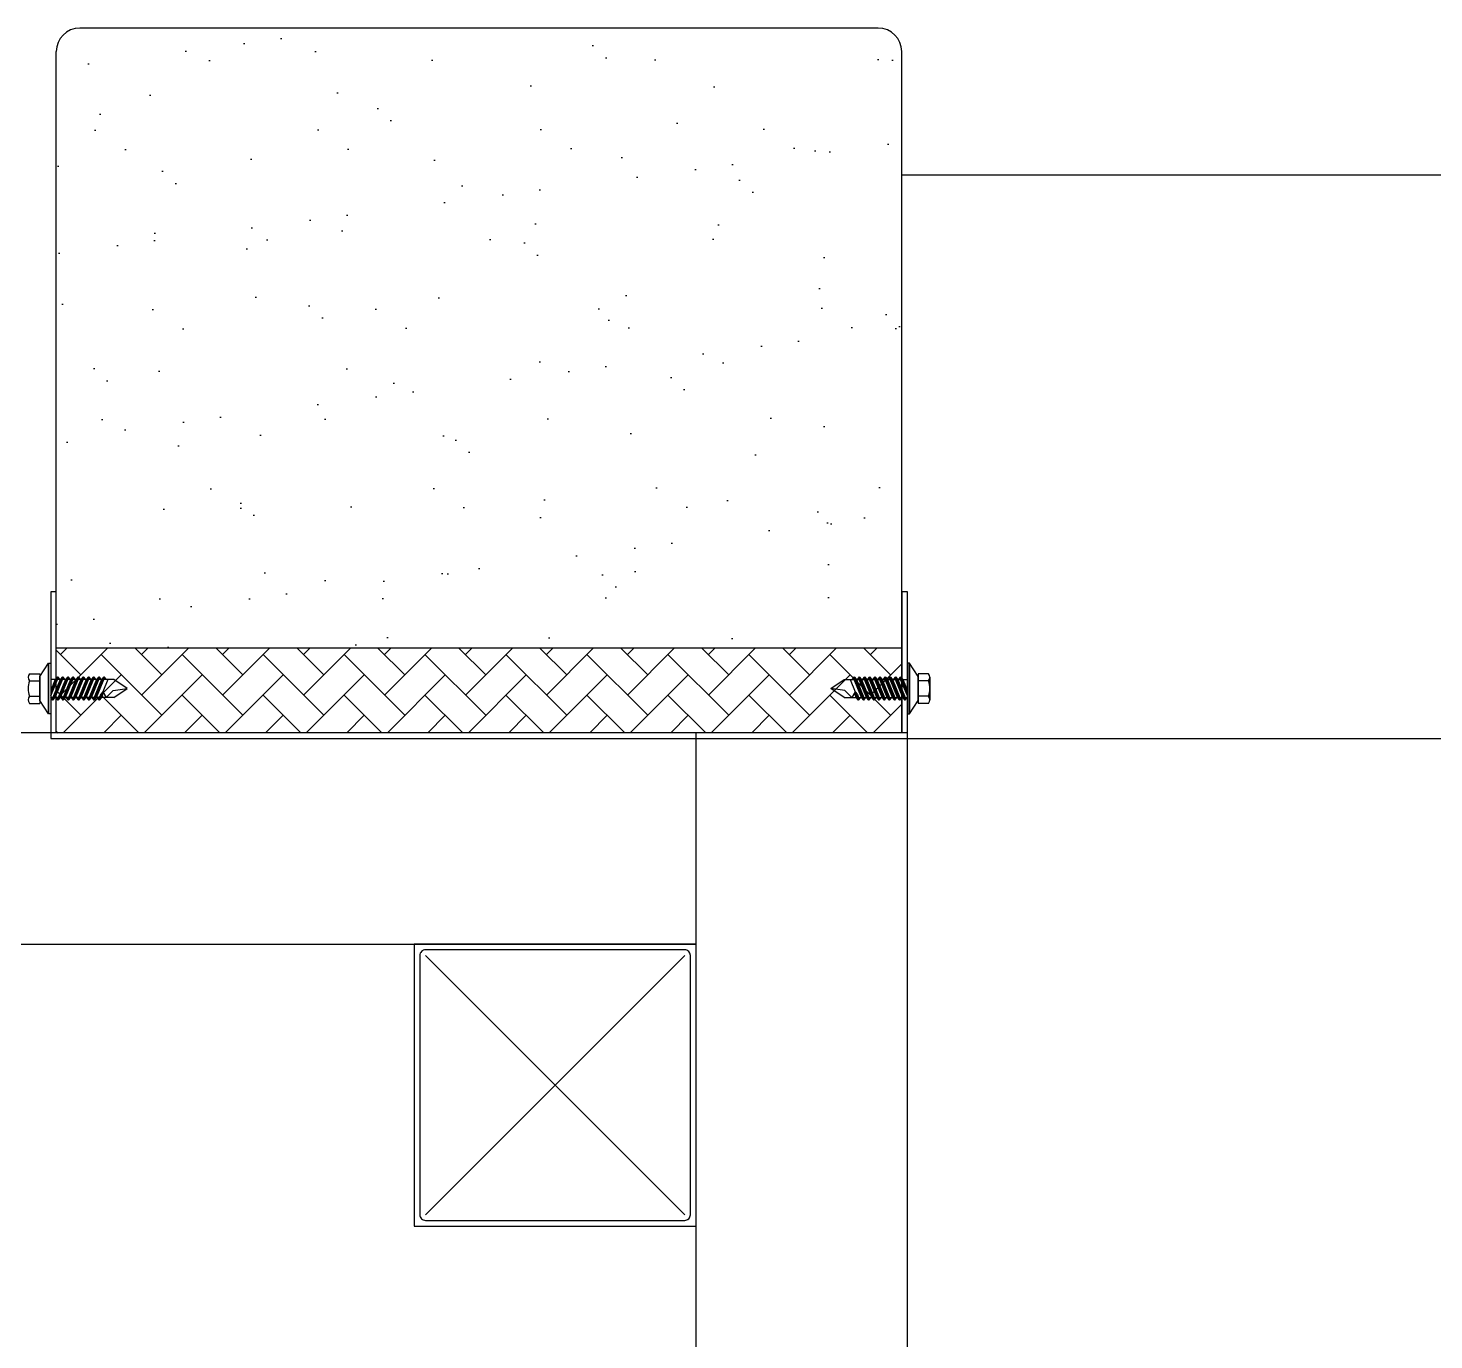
# Model space of a CAD drawing. Header units: millimetres. Extents: x 1448 to 104164, y -19509 to -89.
# Drawn here: x 23112.6 to 23611.4, y -11861.9 to -11396.6 of the extents above; entities that cross this region are included whole.
import ezdxf

# ---------------------------------------------------------------- set-up
doc = ezdxf.new("R2010")
doc.units = ezdxf.units.MM
doc.header["$LTSCALE"] = 60
doc.header["$MEASUREMENT"] = 0
doc.layers.get('0').update_dxf_attribs({"linetype": 'CONTINUOUS'})
for name, color, linetype in [('8', 8, 'CONTINUOUS'), ('BOLT', 8, 'CONTINUOUS'), ('dockseal', 50, 'CONTINUOUS'), ('FIN(패널-T75 글라스울)', 6, 'CONTINUOUS'), ('OVERHEAD DOOR - ETC', 252, 'CONTINUOUS'), ('오버헤드 FR', 7, 'CONTINUOUS'), ('외형선', 3, 'CONTINUOUS')]:
    doc.layers.add(name, color=color, linetype=linetype)

msp = doc.modelspace()

# ---------------------------------------------------------------- hatches: boundary and pattern name
at = {"ltscale": 0.002}
h = msp.add_hatch(dxfattribs=at)
h.set_pattern_fill('AR-SAND', color=8, angle=180, style=0)
h.set_pattern_definition([(217.5, (21398669.383, -50966456.848), (1.600031296, -48.941323733), [0, -38.608, 0, -43.18, 0, -41.275]), (187.5, (21398669.38, -50966456.85), (-44.95232831, -71.68251006), [0, -20.828, 0, -34.798, 0, -13.335]), (147.5, (21398700.625, -50966456.848), (-79.099237024, -0.143718468), [0, -12.7, 0, -45.72, 0, -59.69]), (137.5, (21398700.625, -50966456.85), (-76.35564525, -22.292932326), [0, -6.35, 0, -29.972, 0, -34.29])])
h.paths.add_polyline_path([(23414.25, -11396.56, -0.414214), (23422.59, -11404.89), (23422.59, -11616.56), (23122.59, -11616.56), (23122.59, -11404.89, -0.414214), (23130.92, -11396.56)])
h = msp.add_hatch(dxfattribs=at)
h.set_pattern_fill('AR-HBONE', color=8, scale=0.1, angle=180, style=0)
h.set_pattern_definition([(225, (21397735.738, -50966332.019), (-7e-15, -14.3684097937), [30.48, -10.16]), (315, (21397728.554, -50966339.203), (-7e-15, -14.3684097937), [30.48, -10.16])])
h.paths.add_polyline_path([(23422.59, -11616.56), (23122.59, -11616.56), (23122.59, -11646.56), (23422.59, -11646.56)])

# ---------------------------------------------------------------- linework, layer by layer
at = {"color": 8, "ltscale": 0.002, "elevation": 25.1}
msp.add_lwpolyline([(23122.59, -11596.56), (23120.59, -11596.56), (23120.59, -11648.56), (23424.59, -11648.56), (23424.59, -11596.56), (23422.59, -11596.56), (23422.59, -11646.56), (23122.59, -11646.56)], close=True, dxfattribs=at)
at = {"color": 8, "elevation": 25.1}
msp.add_lwpolyline([(23422.59, -11616.56), (23422.59, -11646.56), (23122.59, -11646.56), (23122.59, -11616.56)], dxfattribs=at)
at = {"layer": '8'}
for p, q in [((23422.59, -11448.56, 25.1), (25726.92, -11448.56, 25.1)), ((23422.59, -11448.56, 25.1), (25726.92, -11448.56, 25.1)), ((23424.59, -11648.56, 25.1), (25724.59, -11648.56, 25.1)), ((23424.59, -11648.56, 25.1), (25724.59, -11648.56, 25.1))]:
    msp.add_line(p, q, dxfattribs=at)
at = {"layer": 'BOLT', "color": 8}
for p, q in [((23113.09, -11625.61, 25.1), (23116.79, -11625.61, 25.1)), ((23116.79, -11625.61, 25.1), (23116.79, -11636.11, 25.1)), ((23122.99, -11626.71, 25.1), (23120.59, -11632.61, 25.1)), ((23122.18, -11627.71, 25.1), (23120.59, -11627.71, 25.1)), ((23124.82, -11626.71, 25.1), (23121.4, -11635.01, 25.1)), ((23124.82, -11626.71, 25.1), (23121.4, -11635.01, 25.1)), ((23124.01, -11627.71, 25.1), (23122.99, -11627.71, 25.1)), ((23126.65, -11626.71, 25.1), (23123.23, -11635.01, 25.1)), ((23126.65, -11626.71, 25.1), (23123.23, -11635.01, 25.1)), ((23125.85, -11627.71, 25.1), (23124.82, -11627.71, 25.1)), ((23128.48, -11626.71, 25.1), (23125.07, -11635.01, 25.1)), ((23128.48, -11626.71, 25.1), (23125.07, -11635.01, 25.1)), ((23127.68, -11627.71, 25.1), (23126.65, -11627.71, 25.1)), ((23130.32, -11626.71, 25.1), (23126.9, -11635.01, 25.1)), ((23130.32, -11626.71, 25.1), (23126.9, -11635.01, 25.1)), ((23129.51, -11627.71, 25.1), (23128.48, -11627.71, 25.1)), ((23132.15, -11626.71, 25.1), (23128.73, -11635.01, 25.1)), ((23132.15, -11626.71, 25.1), (23128.73, -11635.01, 25.1)), ((23131.35, -11627.71, 25.1), (23130.32, -11627.71, 25.1)), ((23133.98, -11626.71, 25.1), (23130.57, -11635.01, 25.1)), ((23133.98, -11626.71, 25.1), (23130.57, -11635.01, 25.1)), ((23133.18, -11627.71, 25.1), (23132.15, -11627.71, 25.1)), ((23135.82, -11626.71, 25.1), (23132.4, -11635.01, 25.1)), ((23135.82, -11626.71, 25.1), (23132.4, -11635.01, 25.1)), ((23135.01, -11627.71, 25.1), (23133.98, -11627.71, 25.1)), ((23137.65, -11626.71, 25.1), (23134.23, -11635.01, 25.1)), ((23137.65, -11626.71, 25.1), (23134.23, -11635.01, 25.1)), ((23136.84, -11627.71, 25.1), (23135.82, -11627.71, 25.1)), ((23139.48, -11626.71, 25.1), (23136.06, -11635.01, 25.1)), ((23139.48, -11626.71, 25.1), (23136.06, -11635.01, 25.1)), ((23138.68, -11627.71, 25.1), (23137.65, -11627.71, 25.1)), ((23142.95, -11627.71, 25.1), (23139.48, -11627.71, 25.1)), ((23402.22, -11627.71, 25.1), (23405.69, -11627.71, 25.1)), ((23405.69, -11626.71, 25.1), (23409.11, -11635.01, 25.1)), ((23405.69, -11626.71, 25.1), (23409.11, -11635.01, 25.1)), ((23406.49, -11627.71, 25.1), (23407.52, -11627.71, 25.1)), ((23407.52, -11626.71, 25.1), (23410.94, -11635.01, 25.1)), ((23407.52, -11626.71, 25.1), (23410.94, -11635.01, 25.1)), ((23408.33, -11627.71, 25.1), (23409.35, -11627.71, 25.1)), ((23409.35, -11626.71, 25.1), (23412.77, -11635.01, 25.1)), ((23409.35, -11626.71, 25.1), (23412.77, -11635.01, 25.1)), ((23410.16, -11627.71, 25.1), (23411.19, -11627.71, 25.1)), ((23411.19, -11626.71, 25.1), (23414.6, -11635.01, 25.1)), ((23411.19, -11626.71, 25.1), (23414.6, -11635.01, 25.1)), ((23411.99, -11627.71, 25.1), (23413.02, -11627.71, 25.1)), ((23413.02, -11626.71, 25.1), (23416.44, -11635.01, 25.1)), ((23413.02, -11626.71, 25.1), (23416.44, -11635.01, 25.1)), ((23413.82, -11627.71, 25.1), (23414.85, -11627.71, 25.1)), ((23414.85, -11626.71, 25.1), (23418.27, -11635.01, 25.1)), ((23414.85, -11626.71, 25.1), (23418.27, -11635.01, 25.1)), ((23415.66, -11627.71, 25.1), (23416.69, -11627.71, 25.1)), ((23416.69, -11626.71, 25.1), (23420.1, -11635.01, 25.1)), ((23416.69, -11626.71, 25.1), (23420.1, -11635.01, 25.1)), ((23417.49, -11627.71, 25.1), (23418.52, -11627.71, 25.1)), ((23418.52, -11626.71, 25.1), (23421.94, -11635.01, 25.1)), ((23418.52, -11626.71, 25.1), (23421.94, -11635.01, 25.1)), ((23419.32, -11627.71, 25.1), (23420.35, -11627.71, 25.1)), ((23420.35, -11626.71, 25.1), (23423.77, -11635.01, 25.1)), ((23420.35, -11626.71, 25.1), (23423.77, -11635.01, 25.1)), ((23421.16, -11627.71, 25.1), (23422.19, -11627.71, 25.1)), ((23422.19, -11626.71, 25.1), (23424.59, -11632.61, 25.1)), ((23422.99, -11627.71, 25.1), (23424.59, -11627.71, 25.1)), ((23428.39, -11625.61, 25.1), (23428.39, -11636.11, 25.1)), ((23432.09, -11625.61, 25.1), (23428.39, -11625.61, 25.1)), ((23432.59, -11626.79, 25.1), (23432.59, -11634.93, 25.1)), ((23113.09, -11628.14, 25.1), (23116.79, -11628.14, 25.1)), ((23139.14, -11632, 25.1), (23137.9, -11635.01, 25.1)), ((23139.14, -11632, 25.1), (23137.9, -11635.01, 25.1)), ((23406.03, -11632, 25.1), (23407.27, -11635.01, 25.1)), ((23406.03, -11632, 25.1), (23407.27, -11635.01, 25.1)), ((23432.09, -11628.14, 25.1), (23428.39, -11628.14, 25.1)), ((23113.09, -11633.57, 25.1), (23116.79, -11633.57, 25.1)), ((23113.09, -11636.11, 25.1), (23116.79, -11636.11, 25.1)), ((23121.4, -11634.01, 25.1), (23120.59, -11634.01, 25.1)), ((23123.23, -11634.01, 25.1), (23122.2, -11634.01, 25.1)), ((23125.07, -11634.01, 25.1), (23124.04, -11634.01, 25.1)), ((23126.9, -11634.01, 25.1), (23125.87, -11634.01, 25.1)), ((23128.73, -11634.01, 25.1), (23127.7, -11634.01, 25.1)), ((23130.57, -11634.01, 25.1), (23129.54, -11634.01, 25.1)), ((23132.4, -11634.01, 25.1), (23131.37, -11634.01, 25.1)), ((23134.23, -11634.01, 25.1), (23133.2, -11634.01, 25.1)), ((23136.06, -11634.01, 25.1), (23135.04, -11634.01, 25.1)), ((23137.9, -11634.01, 25.1), (23136.87, -11634.01, 25.1)), ((23142.95, -11634.01, 25.1), (23138.7, -11634.01, 25.1)), ((23402.22, -11634.01, 25.1), (23406.47, -11634.01, 25.1)), ((23407.27, -11634.01, 25.1), (23408.3, -11634.01, 25.1)), ((23409.11, -11634.01, 25.1), (23410.13, -11634.01, 25.1)), ((23410.94, -11634.01, 25.1), (23411.97, -11634.01, 25.1)), ((23412.77, -11634.01, 25.1), (23413.8, -11634.01, 25.1)), ((23414.6, -11634.01, 25.1), (23415.63, -11634.01, 25.1)), ((23416.44, -11634.01, 25.1), (23417.47, -11634.01, 25.1)), ((23418.27, -11634.01, 25.1), (23419.3, -11634.01, 25.1)), ((23420.1, -11634.01, 25.1), (23421.13, -11634.01, 25.1)), ((23421.94, -11634.01, 25.1), (23422.97, -11634.01, 25.1)), ((23423.77, -11634.01, 25.1), (23424.59, -11634.01, 25.1)), ((23432.09, -11633.57, 25.1), (23428.39, -11633.57, 25.1)), ((23432.09, -11636.11, 25.1), (23428.39, -11636.11, 25.1))]:
    msp.add_line(p, q, dxfattribs=at)
at = {"layer": 'BOLT', "color": 8, "elevation": 25.1}
for points in [[(23116.79, -11635.16), (23116.79, -11626.56), (23119.79, -11621.86), (23119.79, -11639.86)], [(23119.79, -11639.86), (23119.79, -11621.86), (23120.59, -11621.86), (23120.59, -11639.86)], [(23425.39, -11639.86), (23425.39, -11621.86), (23424.59, -11621.86), (23424.59, -11639.86)], [(23428.39, -11635.16), (23428.39, -11626.56), (23425.39, -11621.86), (23425.39, -11639.86)], [(23121.4, -11635.01), (23122.2, -11634.01), (23124.82, -11627.71), (23124.82, -11626.71), (23124.01, -11627.71), (23121.4, -11634.01)], [(23123.23, -11635.01), (23124.04, -11634.01), (23126.65, -11627.71), (23126.65, -11626.71), (23125.85, -11627.71), (23123.23, -11634.01)], [(23125.07, -11635.01), (23125.87, -11634.01), (23128.48, -11627.71), (23128.48, -11626.71), (23127.68, -11627.71), (23125.07, -11634.01)], [(23126.9, -11635.01), (23127.7, -11634.01), (23130.32, -11627.71), (23130.32, -11626.71), (23129.51, -11627.71), (23126.9, -11634.01)], [(23128.73, -11635.01), (23129.54, -11634.01), (23132.15, -11627.71), (23132.15, -11626.71), (23131.35, -11627.71), (23128.73, -11634.01)], [(23130.57, -11635.01), (23131.37, -11634.01), (23133.98, -11627.71), (23133.98, -11626.71), (23133.18, -11627.71), (23130.57, -11634.01)], [(23132.4, -11635.01), (23133.2, -11634.01), (23135.82, -11627.71), (23135.82, -11626.71), (23135.01, -11627.71), (23132.4, -11634.01)], [(23134.23, -11635.01), (23135.04, -11634.01), (23137.65, -11627.71), (23137.65, -11626.71), (23136.84, -11627.71), (23134.23, -11634.01)], [(23136.06, -11635.01), (23136.87, -11634.01), (23139.48, -11627.71), (23139.48, -11626.71), (23138.68, -11627.71), (23136.06, -11634.01)], [(23409.11, -11635.01), (23408.3, -11634.01), (23405.69, -11627.71), (23405.69, -11626.71), (23406.49, -11627.71), (23409.11, -11634.01)], [(23410.94, -11635.01), (23410.13, -11634.01), (23407.52, -11627.71), (23407.52, -11626.71), (23408.33, -11627.71), (23410.94, -11634.01)], [(23412.77, -11635.01), (23411.97, -11634.01), (23409.35, -11627.71), (23409.35, -11626.71), (23410.16, -11627.71), (23412.77, -11634.01)], [(23414.6, -11635.01), (23413.8, -11634.01), (23411.19, -11627.71), (23411.19, -11626.71), (23411.99, -11627.71), (23414.6, -11634.01)], [(23416.44, -11635.01), (23415.63, -11634.01), (23413.02, -11627.71), (23413.02, -11626.71), (23413.82, -11627.71), (23416.44, -11634.01)], [(23418.27, -11635.01), (23417.47, -11634.01), (23414.85, -11627.71), (23414.85, -11626.71), (23415.66, -11627.71), (23418.27, -11634.01)], [(23420.1, -11635.01), (23419.3, -11634.01), (23416.69, -11627.71), (23416.69, -11626.71), (23417.49, -11627.71), (23420.1, -11634.01)], [(23421.94, -11635.01), (23421.13, -11634.01), (23418.52, -11627.71), (23418.52, -11626.71), (23419.32, -11627.71), (23421.94, -11634.01)], [(23423.77, -11635.01), (23422.97, -11634.01), (23420.35, -11627.71), (23420.35, -11626.71), (23421.16, -11627.71), (23423.77, -11634.01)], [(23137.9, -11635.01), (23138.7, -11634.01), (23139.14, -11633), (23139.14, -11632), (23138.33, -11633), (23137.9, -11634.01)], [(23407.27, -11635.01), (23406.47, -11634.01), (23406.03, -11633), (23406.03, -11632), (23406.84, -11633), (23407.27, -11634.01)]]:
    msp.add_lwpolyline(points, close=True, dxfattribs=at)
for points in [[(23120.59, -11633.49), (23122.99, -11627.71), (23122.99, -11626.71), (23122.18, -11627.71), (23120.59, -11631.56)], [(23123.39, -11627.71), (23122.99, -11626.71), (23123.79, -11627.71)], [(23125.22, -11627.71), (23124.82, -11626.71), (23125.62, -11627.71)], [(23127.05, -11627.71), (23126.65, -11626.71), (23127.46, -11627.71)], [(23128.89, -11627.71), (23128.48, -11626.71), (23129.29, -11627.71)], [(23130.72, -11627.71), (23130.32, -11626.71), (23131.12, -11627.71)], [(23132.55, -11627.71), (23132.15, -11626.71), (23132.95, -11627.71)], [(23134.39, -11627.71), (23133.98, -11626.71), (23134.79, -11627.71)], [(23136.22, -11627.71), (23135.82, -11626.71), (23136.62, -11627.71)], [(23138.05, -11627.71), (23137.65, -11626.71), (23138.45, -11627.71)], [(23140.91, -11627.71), (23139.11, -11632), (23140.28, -11634.01), (23142.78, -11631.59), (23147.75, -11630.86)], [(23139.88, -11627.71), (23139.48, -11626.71), (23140.29, -11627.71)], [(23142.95, -11634.01), (23147.75, -11630.86), (23142.95, -11627.71)], [(23404.26, -11627.71), (23406.06, -11632), (23404.89, -11634.01), (23402.39, -11631.59), (23397.42, -11630.86)], [(23402.22, -11634.01), (23397.42, -11630.86), (23402.22, -11627.71)], [(23405.29, -11627.71), (23405.69, -11626.71), (23404.88, -11627.71)], [(23407.12, -11627.71), (23407.52, -11626.71), (23406.72, -11627.71)], [(23408.95, -11627.71), (23409.35, -11626.71), (23408.55, -11627.71)], [(23410.79, -11627.71), (23411.19, -11626.71), (23410.38, -11627.71)], [(23412.62, -11627.71), (23413.02, -11626.71), (23412.22, -11627.71)], [(23414.45, -11627.71), (23414.85, -11626.71), (23414.05, -11627.71)], [(23416.28, -11627.71), (23416.69, -11626.71), (23415.88, -11627.71)], [(23418.12, -11627.71), (23418.52, -11626.71), (23417.72, -11627.71)], [(23419.95, -11627.71), (23420.35, -11626.71), (23419.55, -11627.71)], [(23421.78, -11627.71), (23422.19, -11626.71), (23421.38, -11627.71)], [(23424.59, -11633.49), (23422.19, -11627.71), (23422.19, -11626.71), (23422.99, -11627.71), (23424.59, -11631.56)], [(23121, -11634.01), (23121.4, -11635.01), (23120.6, -11634.01)], [(23122.83, -11634.01), (23123.23, -11635.01), (23122.43, -11634.01)], [(23124.66, -11634.01), (23125.07, -11635.01), (23124.26, -11634.01)], [(23126.5, -11634.01), (23126.9, -11635.01), (23126.1, -11634.01)], [(23128.33, -11634.01), (23128.73, -11635.01), (23127.93, -11634.01)], [(23130.16, -11634.01), (23130.57, -11635.01), (23129.76, -11634.01)], [(23132, -11634.01), (23132.4, -11635.01), (23131.59, -11634.01)], [(23133.83, -11634.01), (23134.23, -11635.01), (23133.43, -11634.01)], [(23135.66, -11634.01), (23136.06, -11635.01), (23135.26, -11634.01)], [(23137.5, -11634.01), (23137.9, -11635.01), (23137.09, -11634.01)], [(23407.67, -11634.01), (23407.27, -11635.01), (23408.08, -11634.01)], [(23409.51, -11634.01), (23409.11, -11635.01), (23409.91, -11634.01)], [(23411.34, -11634.01), (23410.94, -11635.01), (23411.74, -11634.01)], [(23413.17, -11634.01), (23412.77, -11635.01), (23413.58, -11634.01)], [(23415.01, -11634.01), (23414.6, -11635.01), (23415.41, -11634.01)], [(23416.84, -11634.01), (23416.44, -11635.01), (23417.24, -11634.01)], [(23418.67, -11634.01), (23418.27, -11635.01), (23419.07, -11634.01)], [(23420.51, -11634.01), (23420.1, -11635.01), (23420.91, -11634.01)], [(23422.34, -11634.01), (23421.94, -11635.01), (23422.74, -11634.01)], [(23424.17, -11634.01), (23423.77, -11635.01), (23424.57, -11634.01)]]:
    msp.add_lwpolyline(points, dxfattribs=at)
at = {"layer": 'BOLT', "color": 8}
for centre, radius, start, end in [((23114.44, -11626.88, 25.1), 1.86, 136.9662, 223.0338), ((23430.73, -11626.88, 25.1), 1.86, 316.9662, 43.0338), ((23120.2, -11630.86, 25.1), 7.61, 159.1195, 200.8805), ((23424.97, -11630.86, 25.1), 7.61, 339.1195, 20.8805), ((23114.44, -11634.84, 25.1), 1.86, 136.9662, 223.0338), ((23430.73, -11634.84, 25.1), 1.86, 316.9662, 43.0338)]:
    msp.add_arc(centre, radius, start, end, dxfattribs=at)
at = {"layer": 'dockseal', "color": 8}
for p, q in [((23414.25, -11396.56, 25.1), (23130.92, -11396.56, 25.1)), ((23122.59, -11646.56, 25.1), (23122.59, -11404.89, 25.1)), ((23422.59, -11646.56, 25.1), (23422.59, -11404.89, 25.1)), ((23422.59, -11616.56, 25.1), (23122.59, -11616.56, 25.1))]:
    msp.add_line(p, q, dxfattribs=at)
for centre, start, end in [((23130.92, -11404.89, 25.1), 90, 180), ((23414.25, -11404.89, 25.1), 0, 90)]:
    msp.add_arc(centre, 8.33, start, end, dxfattribs=at)
at = {"layer": 'FIN(패널-T75 글라스울)'}
for p, q in [((23349.59, -12121.56, 25.1), (23349.59, -11646.56, 25.1)), ((22592.71, -11721.56, 25.1), (23349.59, -11721.56, 25.1))]:
    msp.add_line(p, q, dxfattribs=at)
at = {"layer": 'FIN(패널-T75 글라스울)', "elevation": 25.1}
msp.add_lwpolyline([(23424.59, -12121.56), (23424.59, -11646.56), (22592.71, -11646.56)], dxfattribs=at)
at = {"layer": 'OVERHEAD DOOR - ETC'}
for p, q in [((23349.59, -11821.56, 25.1), (23349.59, -11721.56, 25.1)), ((23347.59, -11817.56, 25.1), (23347.59, -11725.56, 25.1))]:
    msp.add_line(p, q, dxfattribs=at)
for centre, start, end in [((23345.59, -11725.56, 25.1), 0, 90), ((23345.59, -11817.56, 25.1), 270, 0)]:
    msp.add_arc(centre, 2, start, end, dxfattribs=at)
at = {"layer": '오버헤드 FR'}
for p, q in [((23253.59, -11817.56, 25.1), (23345.59, -11725.56, 25.1)), ((23345.59, -11817.56, 25.1), (23253.59, -11725.56, 25.1))]:
    msp.add_line(p, q, dxfattribs=at)
at = {"layer": '오버헤드 FR', "elevation": 25.1}
msp.add_lwpolyline([(23349.59, -11821.56), (23349.59, -11721.56), (23249.59, -11721.56), (23249.59, -11821.56)], close=True, dxfattribs=at)
msp.add_lwpolyline([(23347.59, -11817.56), (23347.59, -11725.56, 0.414214), (23345.59, -11723.56), (23253.59, -11723.56, 0.414214), (23251.59, -11725.56), (23251.59, -11817.56, 0.414214), (23253.59, -11819.56), (23345.59, -11819.56, 0.414214)], format="xyb", close=True, dxfattribs=at)
at = {"layer": '외형선', "color": 8}
msp.add_line((23474.59, -11648.56, 25.1), (23549.59, -11648.56, 25.1), dxfattribs=at)

doc.saveas('drawing.dxf')
